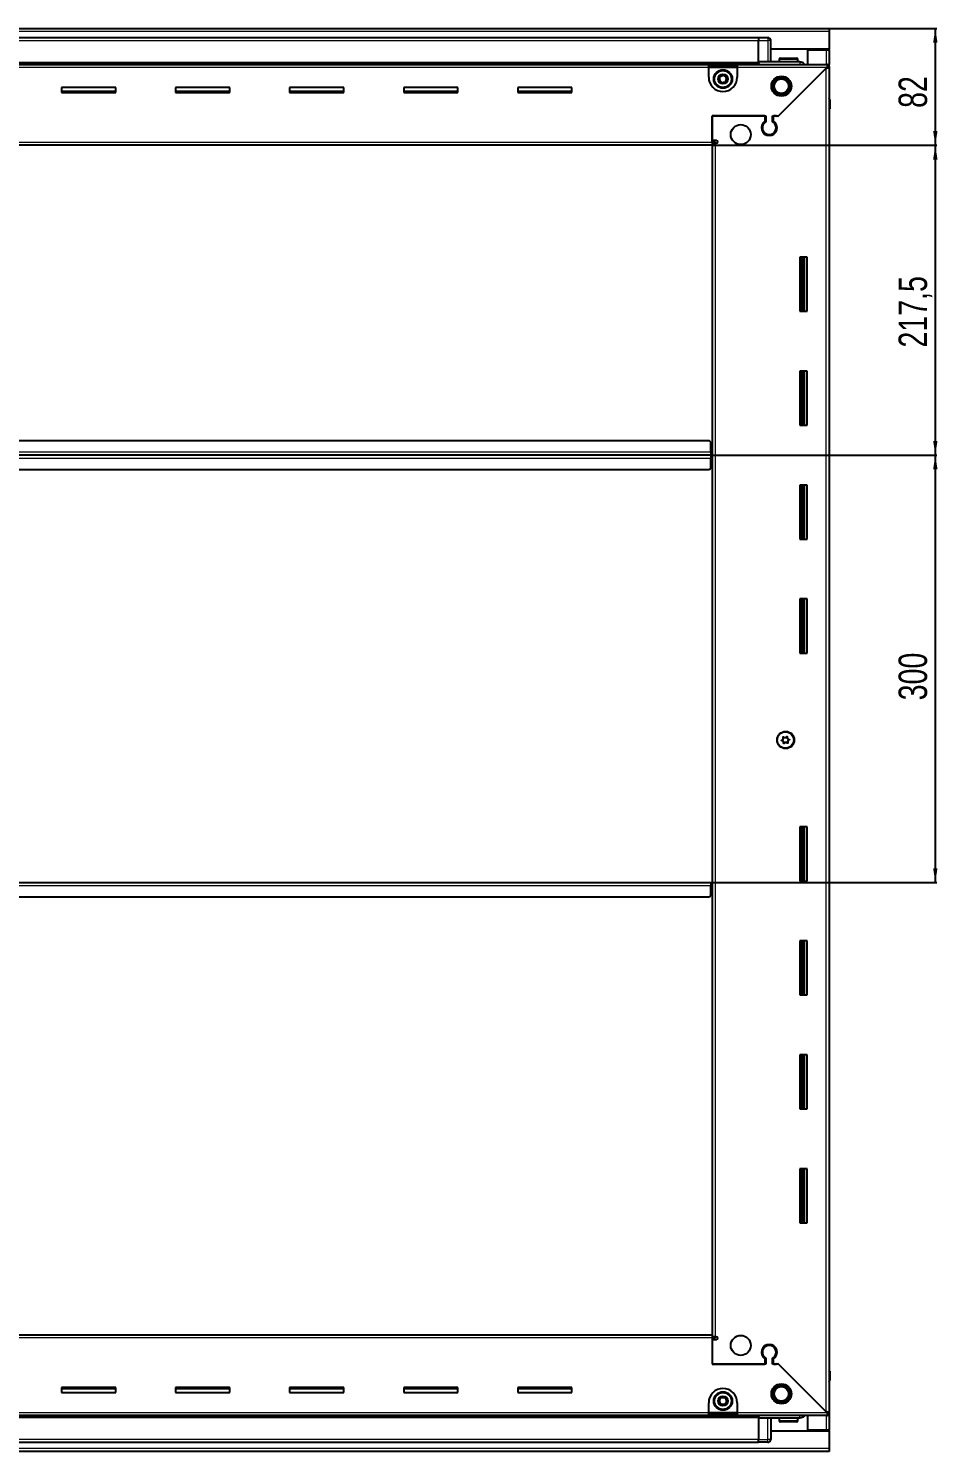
# Model space of a CAD drawing. Header units: millimetres. Extents: x 1315 to 6279, y -1645 to 1872.
# Drawn here: x 5641 to 6279, y 677 to 1676 of the extents above; entities that cross this region are included whole.
import ezdxf

# ---------------------------------------------------------------- set-up
doc = ezdxf.new("R2010")
doc.units = ezdxf.units.MM
doc.layers.add('FORMAT', color=7, linetype='Continuous')
doc.styles.add('SLDTEXTSTYLE0', font='TXT', dxfattribs={"width": 0.75})
doc.dimstyles.new('SLDDIMSTYLE0', dxfattribs={"dimtxt": 20, "dimasz": 10, "dimexe": 0, "dimexo": 0.0625, "dimgap": 5, "dimtad": 2, "dimdec": 1, "dimrnd": 1e-09, "dimzin": 12, "dimdsep": 46, "dimtxsty": 'SLDTEXTSTYLE0', "dimsah": 1, "dimcen": 0.09, "dimadec": 0, "dimazin": 3, "dimtfac": 1, "dimtofl": 0, "dimtmove": 0, "dimatfit": 3, "dimfxl": 0, "dimfrac": 2, "dimtolj": 1, "dimtzin": 12, "dimarcsym": 0})

# ---------------------------------------------------------------- blocks, each defined once
blk = doc.blocks.new('_D_7')
at = {"layer": 'FORMAT'}
for p, q in [((6202.82, 1675.82), (6278.31, 1675.82)), ((6277.31, 1675.82), (6277.31, 1593.82)), ((6120.82, 1593.82), (6278.31, 1593.82))]:
    blk.add_line(p, q, dxfattribs=at)
for points in [[(6277.31, 1675.82), (6275.77, 1665.82), (6278.85, 1665.82)], [(6277.31, 1593.82), (6278.85, 1603.82), (6275.77, 1603.82)]]:
    blk.add_solid(points, dxfattribs=at)
at = {"layer": 'FORMAT', "insert": (6251.53, 1620.05), "char_height": 20, "attachment_point": 1, "rotation": 90, "style": 'SLDTEXTSTYLE0'}
blk.add_mtext('82', dxfattribs=at)
blk = doc.blocks.new('_D_8')
at = {"layer": 'FORMAT'}
for p, q in [((6119.82, 1376.32), (6278.31, 1376.32)), ((6277.31, 1376.32), (6277.31, 1076.32)), ((6119.82, 1076.32), (6278.31, 1076.32))]:
    blk.add_line(p, q, dxfattribs=at)
for points in [[(6277.31, 1376.32), (6275.77, 1366.32), (6278.85, 1366.32)], [(6277.31, 1076.32), (6278.85, 1086.32), (6275.77, 1086.32)]]:
    blk.add_solid(points, dxfattribs=at)
at = {"layer": 'FORMAT', "insert": (6251.53, 1204.16), "char_height": 20, "attachment_point": 1, "rotation": 90, "style": 'SLDTEXTSTYLE0'}
blk.add_mtext('300', dxfattribs=at)
blk = doc.blocks.new('_D_9')
at = {"layer": 'FORMAT'}
for p, q in [((6120.82, 1593.82), (6278.31, 1593.82)), ((6277.31, 1593.82), (6277.31, 1376.32)), ((6119.82, 1376.32), (6278.31, 1376.32))]:
    blk.add_line(p, q, dxfattribs=at)
for points in [[(6277.31, 1593.82), (6275.77, 1583.82), (6278.85, 1583.82)], [(6277.31, 1376.32), (6278.85, 1386.32), (6275.77, 1386.32)]]:
    blk.add_solid(points, dxfattribs=at)
at = {"layer": 'FORMAT', "insert": (6251.53, 1451.82), "char_height": 20, "attachment_point": 1, "rotation": 90, "style": 'SLDTEXTSTYLE0'}
blk.add_mtext('217,5', dxfattribs=at)

msp = doc.modelspace()

# ---------------------------------------------------------------- linework, layer by layer
at = {"color": 7, "linetype": 'Continuous', "lineweight": 25}
for p, q in [((5003.81, 1675.82), (6202.81, 1675.82)), ((6153.31, 1669.17), (5053.31, 1669.17)), ((6153.31, 1669.32), (6153.31, 1669.32)), ((6159.81, 1669.32), (6153.31, 1669.32)), ((6159.81, 1669.32), (6153.31, 1669.32)), ((6153.31, 1669.32), (6153.31, 1667.32)), ((6202.81, 1675.82), (6202.81, 1673.72)), ((6202.81, 1673.72), (6202.81, 1661.32)), ((6153.31, 1652.32), (6153.31, 1667.32)), ((6161.81, 1667.32), (6161.81, 1667.32)), ((6161.81, 1652.32), (6161.81, 1667.32)), ((6202.81, 1661.32), (6161.81, 1661.32)), ((6187.81, 1650.57), (6187.81, 1660.82)), ((6187.81, 1660.82), (6200.71, 1660.82)), ((6200.71, 1660.82), (6202.81, 1660.82)), ((6201.31, 1660.82), (6201.31, 1661.32)), ((6202.81, 1660.82), (6202.81, 1661.32)), ((6202.81, 1660.82), (6202.81, 1650.57)), ((5053.31, 1651.17), (6153.31, 1651.17)), ((5088.31, 1650.57), (6118.31, 1650.57)), ((6118.31, 1648.47), (6118.31, 1650.57)), ((6118.31, 1650.57), (6138.31, 1650.57)), ((6118.31, 1649.07), (6138.31, 1649.07)), ((6118.31, 1641.57), (6118.31, 1648.47)), ((6138.31, 1650.57), (6201.81, 1650.57)), ((6138.31, 1650.57), (6138.31, 1648.47)), ((6138.31, 1648.47), (6138.31, 1641.57)), ((6153.31, 1652.32), (6153.31, 1651.82)), ((6182.31, 1652.32), (6153.31, 1652.32)), ((6153.31, 1652.29), (6153.39, 1650.57)), ((6167.31, 1614.57), (6201.21, 1648.47)), ((6167.81, 1654.22), (6167.81, 1652.32)), ((6168.61, 1655.02), (6180.01, 1655.02)), ((6180.81, 1652.32), (6180.81, 1654.22)), ((6201.31, 1648.57), (6202.81, 1648.57)), ((6201.81, 1649.07), (6201.81, 1650.57)), ((6201.81, 1650.57), (6202.81, 1650.57)), ((6201.81, 1649.07), (6202.81, 1649.07)), ((6202.81, 1649.07), (6202.81, 1650.57)), ((6202.81, 1649.07), (6202.81, 1648.57)), ((6202.81, 1648.57), (6202.81, 704.07)), ((6200.71, 1647.97), (6166.61, 1613.87)), ((5702.31, 1634.32), (5664.31, 1634.32)), ((5664.31, 1634.32), (5664.31, 1630.82)), ((5702.31, 1631.57), (5664.31, 1631.57)), ((5664.31, 1630.82), (5702.31, 1630.82)), ((5702.31, 1630.82), (5702.31, 1634.32)), ((5782.31, 1634.32), (5744.31, 1634.32)), ((5744.31, 1634.32), (5744.31, 1630.82)), ((5782.31, 1631.57), (5744.31, 1631.57)), ((5744.31, 1630.82), (5782.31, 1630.82)), ((5782.31, 1630.82), (5782.31, 1634.32)), ((5862.31, 1634.32), (5824.31, 1634.32)), ((5824.31, 1634.32), (5824.31, 1630.82)), ((5862.31, 1631.57), (5824.31, 1631.57)), ((5824.31, 1630.82), (5862.31, 1630.82)), ((5862.31, 1630.82), (5862.31, 1634.32)), ((5942.31, 1634.32), (5904.31, 1634.32)), ((5904.31, 1634.32), (5904.31, 1630.82)), ((5942.31, 1631.57), (5904.31, 1631.57)), ((5904.31, 1630.82), (5942.31, 1630.82)), ((5942.31, 1630.82), (5942.31, 1634.32)), ((6022.31, 1634.32), (5984.31, 1634.32)), ((5984.31, 1634.32), (5984.31, 1630.82)), ((6022.31, 1631.57), (5984.31, 1631.57)), ((5984.31, 1630.82), (6022.31, 1630.82)), ((6022.31, 1630.82), (6022.31, 1634.32)), ((6202.81, 1627.15), (6202.81, 1627.15)), ((6202.81, 1619.32), (6203.31, 1619.32)), ((6203.16, 733.32), (6203.16, 1619.32)), ((6203.31, 1625.82), (6203.31, 1619.32)), ((6203.31, 1619.32), (6203.31, 1625.82)), ((6203.31, 1619.32), (6203.31, 1619.32)), ((6203.31, 1619.32), (6203.31, 1619.32)), ((6120.81, 1614.57), (6158.51, 1614.57)), ((6120.81, 1595.92), (6120.81, 1614.57)), ((6120.81, 1614.57), (6120.81, 1597.32)), ((6157.81, 1614.57), (6120.81, 1614.57)), ((6157.81, 1614.57), (6157.81, 1610.68)), ((6158.51, 1614.57), (6158.51, 1610.29)), ((6163.11, 1614.57), (6167.31, 1614.57)), ((6163.11, 1610.29), (6163.11, 1614.57)), ((6165.91, 1614.57), (6163.81, 1614.57)), ((6163.81, 1610.68), (6163.81, 1614.57)), ((6166.61, 1613.87), (6165.91, 1614.57)), ((6162.81, 1601.71), (6162.81, 1600.95)), ((6120.81, 1593.82), (5085.81, 1593.82)), ((6120.81, 1597.32), (6123.66, 1597.32)), ((6122.81, 1596.32), (6120.81, 1596.32)), ((6120.81, 1595.92), (6120.81, 1593.82)), ((6120.81, 1595.32), (6122.91, 1595.32)), ((6120.81, 1593.82), (6120.81, 758.82)), ((6122.81, 1595.32), (6122.81, 1596.32)), ((6123.66, 1595.32), (6122.91, 1595.32)), ((6182.31, 1515.32), (6182.31, 1477.32)), ((6187.31, 1515.32), (6182.31, 1515.32)), ((6183.34, 1515.32), (6183.34, 1477.32)), ((6183.37, 1515.32), (6183.37, 1477.32)), ((6185.16, 1515.32), (6185.16, 1477.32)), ((6187.31, 1477.32), (6187.31, 1515.32)), ((6182.31, 1477.32), (6187.31, 1477.32)), ((6182.31, 1435.32), (6182.31, 1397.32)), ((6187.31, 1435.32), (6182.31, 1435.32)), ((6183.34, 1435.32), (6183.34, 1397.32)), ((6183.37, 1435.32), (6183.37, 1397.32)), ((6185.16, 1435.32), (6185.16, 1397.32)), ((6187.31, 1397.32), (6187.31, 1435.32)), ((6182.31, 1397.32), (6187.31, 1397.32)), ((6118.81, 1386.32), (5087.81, 1386.32)), ((6119.81, 1385.32), (6118.81, 1386.32)), ((6119.81, 1378.42), (6119.81, 1385.32)), ((6120.06, 1379.17), (6119.81, 1379.17)), ((6120.06, 1376.32), (6120.06, 1379.17)), ((6119.81, 1376.32), (5086.81, 1376.32)), ((6119.81, 1378.42), (6119.81, 1376.32)), ((6119.81, 1376.32), (6119.81, 1374.22)), ((6119.81, 1367.32), (6119.81, 1374.22)), ((6119.81, 1373.47), (6120.06, 1373.47)), ((6120.06, 1373.47), (6120.06, 1376.32)), ((6120.81, 1376.32), (6120.06, 1376.32)), ((5087.81, 1366.32), (6118.81, 1366.32)), ((6118.81, 1366.32), (6119.81, 1367.32)), ((6182.31, 1355.32), (6182.31, 1317.32)), ((6187.31, 1355.32), (6182.31, 1355.32)), ((6183.34, 1355.32), (6183.34, 1317.32)), ((6183.37, 1355.32), (6183.37, 1317.32)), ((6185.16, 1355.32), (6185.16, 1317.32)), ((6187.31, 1317.32), (6187.31, 1355.32)), ((6182.31, 1317.32), (6187.31, 1317.32)), ((6182.31, 1275.32), (6182.31, 1237.32)), ((6187.31, 1275.32), (6182.31, 1275.32)), ((6183.34, 1275.32), (6183.34, 1237.32)), ((6183.37, 1275.32), (6183.37, 1237.32)), ((6185.16, 1275.32), (6185.16, 1237.32)), ((6187.31, 1237.32), (6187.31, 1275.32)), ((6182.31, 1237.32), (6187.31, 1237.32)), ((6182.31, 1115.32), (6182.31, 1077.32)), ((6187.31, 1115.32), (6182.31, 1115.32)), ((6183.34, 1115.32), (6183.34, 1077.32)), ((6183.37, 1115.32), (6183.37, 1077.32)), ((6185.16, 1115.32), (6185.16, 1077.32)), ((6187.31, 1077.32), (6187.31, 1115.32)), ((5086.81, 1076.32), (6119.81, 1076.32)), ((6119.81, 1076.32), (6119.81, 1074.22)), ((6119.81, 1067.32), (6119.81, 1074.22)), ((6119.81, 1073.47), (6120.06, 1073.47)), ((6120.06, 1073.47), (6120.06, 1076.32)), ((6120.06, 1076.32), (6120.81, 1076.32)), ((6182.31, 1077.32), (6187.31, 1077.32)), ((5087.81, 1066.32), (6118.81, 1066.32)), ((6118.81, 1066.32), (6119.81, 1067.32)), ((6182.31, 1035.32), (6182.31, 997.32)), ((6187.31, 1035.32), (6182.31, 1035.32)), ((6183.34, 1035.32), (6183.34, 997.32)), ((6183.37, 1035.32), (6183.37, 997.32)), ((6185.16, 1035.32), (6185.16, 997.32)), ((6187.31, 997.32), (6187.31, 1035.32)), ((6182.31, 997.32), (6187.31, 997.32)), ((6182.31, 955.32), (6182.31, 917.32)), ((6187.31, 955.32), (6182.31, 955.32)), ((6183.34, 955.32), (6183.34, 917.32)), ((6183.37, 955.32), (6183.37, 917.32)), ((6185.16, 955.32), (6185.16, 917.32)), ((6187.31, 917.32), (6187.31, 955.32)), ((6182.31, 917.32), (6187.31, 917.32)), ((6182.31, 875.32), (6182.31, 837.32)), ((6187.31, 875.32), (6182.31, 875.32)), ((6183.34, 875.32), (6183.34, 837.32)), ((6183.37, 875.32), (6183.37, 837.32)), ((6185.16, 875.32), (6185.16, 837.32)), ((6187.31, 837.32), (6187.31, 875.32)), ((6182.31, 837.32), (6187.31, 837.32)), ((5085.81, 758.82), (6120.81, 758.82)), ((6120.81, 758.82), (6120.81, 756.72)), ((6122.91, 757.32), (6120.81, 757.32)), ((6120.81, 756.72), (6120.81, 738.07)), ((6120.81, 756.32), (6122.81, 756.32)), ((6120.81, 755.32), (6120.81, 738.07)), ((6123.66, 755.32), (6120.81, 755.32)), ((6122.81, 756.32), (6122.81, 757.32)), ((6122.91, 757.32), (6123.66, 757.32)), ((6162.81, 751.7), (6162.81, 750.94)), ((6157.81, 741.96), (6157.81, 738.07)), ((6158.51, 742.36), (6158.51, 738.07)), ((6163.11, 738.07), (6163.11, 742.36)), ((6163.81, 738.07), (6163.81, 741.96)), ((6158.51, 738.07), (6120.81, 738.07)), ((6120.81, 738.07), (6157.81, 738.07)), ((6167.31, 738.07), (6163.11, 738.07)), ((6163.81, 738.07), (6165.91, 738.07)), ((6165.91, 738.07), (6166.61, 738.77)), ((6166.61, 738.77), (6200.71, 704.67)), ((6201.21, 704.17), (6167.31, 738.07)), ((6202.81, 733.32), (6203.31, 733.32)), ((6203.31, 733.32), (6203.31, 733.32)), ((6203.31, 726.82), (6203.31, 733.32)), ((6203.31, 733.32), (6203.31, 726.82)), ((5702.31, 721.82), (5664.31, 721.82)), ((5664.31, 721.82), (5664.31, 718.32)), ((5664.31, 721.07), (5702.31, 721.07)), ((5702.31, 718.32), (5702.31, 721.82)), ((5782.31, 721.82), (5744.31, 721.82)), ((5744.31, 721.82), (5744.31, 718.32)), ((5744.31, 721.07), (5782.31, 721.07)), ((5782.31, 718.32), (5782.31, 721.82)), ((5862.31, 721.82), (5824.31, 721.82)), ((5824.31, 721.82), (5824.31, 718.32)), ((5824.31, 721.07), (5862.31, 721.07)), ((5862.31, 718.32), (5862.31, 721.82)), ((5942.31, 721.82), (5904.31, 721.82)), ((5904.31, 721.82), (5904.31, 718.32)), ((5904.31, 721.07), (5942.31, 721.07)), ((5942.31, 718.32), (5942.31, 721.82)), ((6022.31, 721.82), (5984.31, 721.82)), ((5984.31, 721.82), (5984.31, 718.32)), ((5984.31, 721.07), (6022.31, 721.07)), ((6022.31, 718.32), (6022.31, 721.82)), ((5664.31, 718.32), (5702.31, 718.32)), ((5744.31, 718.32), (5782.31, 718.32)), ((5824.31, 718.32), (5862.31, 718.32)), ((5904.31, 718.32), (5942.31, 718.32)), ((5984.31, 718.32), (6022.31, 718.32)), ((6118.31, 704.17), (6118.31, 711.07)), ((6138.31, 711.07), (6138.31, 704.17)), ((6153.31, 701.47), (5053.31, 701.47)), ((6118.31, 702.07), (5088.31, 702.07)), ((6118.31, 702.07), (6118.31, 704.17)), ((6138.31, 703.57), (6118.31, 703.57)), ((6138.31, 702.07), (6118.31, 702.07)), ((6138.31, 704.17), (6138.31, 702.07)), ((6201.81, 702.07), (6138.31, 702.07)), ((6153.39, 702.07), (6153.31, 700.36)), ((6153.31, 700.32), (6153.31, 700.82)), ((6182.31, 700.32), (6153.31, 700.32)), ((6153.31, 700.32), (6153.31, 685.32)), ((6161.81, 700.32), (6161.81, 685.32)), ((6167.81, 700.32), (6167.81, 698.42)), ((6180.81, 698.42), (6180.81, 700.32)), ((6187.81, 691.82), (6187.81, 702.07)), ((6201.31, 704.07), (6202.81, 704.07)), ((6201.81, 703.57), (6201.81, 702.07)), ((6202.81, 703.57), (6201.81, 703.57)), ((6202.81, 702.07), (6201.81, 702.07)), ((6202.81, 704.07), (6202.81, 703.57)), ((6202.81, 703.57), (6202.81, 702.07)), ((6202.81, 702.07), (6202.81, 691.82)), ((6161.81, 691.32), (6202.81, 691.32)), ((6175.61, 697.62), (6168.61, 697.62)), ((6180.01, 697.62), (6175.61, 697.62)), ((6200.71, 691.82), (6187.81, 691.82)), ((6202.81, 691.82), (6200.71, 691.82)), ((6201.31, 691.32), (6201.31, 691.82)), ((6202.81, 691.32), (6202.81, 691.82)), ((6202.81, 691.32), (6202.81, 678.92)), ((5053.31, 683.47), (6153.31, 683.47)), ((6153.31, 683.32), (6153.31, 685.32)), ((6159.81, 683.32), (6153.31, 683.32)), ((6153.31, 683.32), (6153.31, 683.32)), ((6153.31, 683.32), (6153.31, 683.32)), ((6159.81, 683.32), (6153.31, 683.32)), ((6161.14, 683.82), (6161.14, 683.82)), ((6202.81, 676.82), (5003.81, 676.82)), ((6202.81, 678.92), (6202.81, 676.82))]:
    msp.add_line(p, q, dxfattribs=at)
at = {"color": 8, "linetype": 'Continuous', "lineweight": 18}
for p, q in [((6202.81, 1673.72), (5003.81, 1673.72)), ((6159.81, 1669.32), (6159.81, 1667.32)), ((6153.31, 1667.17), (5053.31, 1667.17)), ((6153.31, 1667.32), (6159.81, 1667.32)), ((6159.81, 1667.32), (6159.81, 1652.32)), ((6161.81, 1667.32), (6159.81, 1667.32)), ((6200.71, 1661.32), (6200.71, 1660.82)), ((6200.71, 1660.82), (6200.71, 1650.57)), ((6153.31, 1651.82), (5053.31, 1651.82)), ((6153.31, 1650.59), (5053.31, 1650.59)), ((6118.31, 1648.47), (5088.31, 1648.47)), ((6118.31, 1648.47), (6138.31, 1648.47)), ((6201.21, 1648.47), (6138.31, 1648.47)), ((6167.81, 1654.22), (6180.81, 1654.22)), ((6200.71, 704.67), (6200.71, 1647.97)), ((6202.81, 1625.82), (6203.31, 1625.82)), ((5085.81, 1595.92), (6120.81, 1595.92)), ((6122.91, 1595.32), (6122.91, 757.32)), ((6184.58, 1477.32), (6184.58, 1515.32)), ((6185.81, 1477.32), (6185.81, 1515.32)), ((6184.58, 1397.32), (6184.58, 1435.32)), ((6185.81, 1397.32), (6185.81, 1435.32)), ((6119.81, 1378.42), (5086.81, 1378.42)), ((5086.81, 1374.22), (6119.81, 1374.22)), ((6184.58, 1317.32), (6184.58, 1355.32)), ((6185.81, 1317.32), (6185.81, 1355.32)), ((6184.58, 1237.32), (6184.58, 1275.32)), ((6185.81, 1237.32), (6185.81, 1275.32)), ((6184.58, 1077.32), (6184.58, 1115.32)), ((6185.81, 1077.32), (6185.81, 1115.32)), ((5086.81, 1074.22), (6119.81, 1074.22)), ((6184.58, 997.32), (6184.58, 1035.32)), ((6185.81, 997.32), (6185.81, 1035.32)), ((6184.58, 917.32), (6184.58, 955.32)), ((6185.81, 917.32), (6185.81, 955.32)), ((6184.58, 837.32), (6184.58, 875.32)), ((6185.81, 837.32), (6185.81, 875.32)), ((6120.81, 756.72), (5085.81, 756.72)), ((6202.81, 726.82), (6203.31, 726.82)), ((5053.31, 702.06), (6153.31, 702.06)), ((5053.31, 700.82), (6153.31, 700.82)), ((5088.31, 704.17), (6118.31, 704.17)), ((6138.31, 704.17), (6118.31, 704.17)), ((6138.31, 704.17), (6201.21, 704.17)), ((6159.81, 685.32), (6159.81, 700.32)), ((6200.71, 702.07), (6200.71, 691.82)), ((6175.79, 698.42), (6167.81, 698.42)), ((6180.81, 698.42), (6175.79, 698.42)), ((6200.71, 691.82), (6200.71, 691.32)), ((5053.31, 685.47), (6153.31, 685.47)), ((6153.31, 685.32), (6159.81, 685.32)), ((6161.81, 685.32), (6159.81, 685.32)), ((6159.81, 683.32), (6159.81, 685.32)), ((6202.81, 678.92), (5003.81, 678.92))]:
    msp.add_line(p, q, dxfattribs=at)
at = {"color": 7, "linetype": 'Continuous', "lineweight": 25, "flags": 128}
msp.add_lwpolyline([(6161.67, 1668.08), (6161.77, 1667.71), (6161.81, 1667.32)], dxfattribs=at)
at = {"color": 7, "linetype": 'Continuous', "lineweight": 25}
for centre, radius in [((6128.31, 1640.32), 6.5), ((6128.31, 1640.32), 3.46), ((6169.31, 1635.32), 7), ((6169.31, 1635.32), 6.02), ((6169.31, 1635.32), 5.1), ((6140.81, 1601.32), 7), ((6172.31, 1176.32), 6), ((6172.16, 1176.32), 5.79), ((6172.16, 1176.32), 1.85), ((6140.81, 751.32), 7), ((6169.31, 717.32), 7), ((6169.31, 717.32), 6.03), ((6169.31, 717.32), 5.1), ((6128.31, 712.32), 6.5), ((6128.31, 712.32), 3.46)]:
    msp.add_circle(centre, radius, dxfattribs=at)
at = {"color": 8, "linetype": 'Continuous', "lineweight": 18}
for centre in [(6128.31, 1640.32), (6128.31, 712.32)]:
    msp.add_circle(centre, 5.7, dxfattribs=at)
at = {"color": 7, "linetype": 'Continuous', "lineweight": 25}
for centre, radius, start, end in [((6159.81, 1667.32), 2, 0, 90), ((6162.01, 1652.52), 0.2, 180, 270), ((6168.61, 1654.22), 0.8, 90, 180), ((6180.01, 1654.22), 0.8, 0, 90), ((6128.31, 1641.57), 10, 180, 270), ((6128.31, 1640.32), 2.5, 160.11158, 220.11158), ((6128.31, 1640.32), 2.5, 100.11158, 160.11158), ((6128.31, 1640.32), 2.5, 220.11158, 280.11158), ((6128.31, 1640.32), 2.5, 40.11158, 100.11158), ((6128.31, 1641.57), 10, 270, 0), ((6128.31, 1640.32), 2.5, 280.11158, 340.11158), ((6128.31, 1640.32), 2.5, 340.11158, 40.11158), ((6201.31, 1625.82), 2, 0, 41.40962), ((6160.81, 1606.07), 5.5, 123.05573, 56.94427), ((6160.81, 1606.07), 4.8, 118.63099, 61.36901), ((6123.66, 1596.32), 1, 270, 90), ((6123.66, 756.32), 1, 270, 90), ((6160.81, 746.57), 5.5, 303.05573, 236.94427), ((6160.81, 746.57), 4.8, 298.63099, 241.36901), ((6128.31, 711.07), 10, 90, 180), ((6128.31, 711.07), 10, 0, 90), ((6201.31, 726.82), 2, 318.59038, 0), ((6128.31, 712.32), 2.5, 147.04236, 207.04236), ((6128.31, 712.32), 2.5, 207.04236, 267.04236), ((6128.31, 712.32), 2.5, 87.04236, 147.04236), ((6128.31, 712.32), 2.5, 267.04236, 327.04236), ((6128.31, 712.32), 2.5, 27.04236, 87.04236), ((6128.31, 712.32), 2.5, 327.04236, 27.04236), ((6162.01, 700.12), 0.2, 90, 180), ((6168.61, 698.42), 0.8, 180, 270), ((6180.01, 698.42), 0.8, 270, 0), ((6159.81, 685.32), 2, 270, 0), ((6159.81, 685.32), 2, 270, 288.58003), ((6159.81, 685.32), 2, 303.94202, 311.40962)]:
    msp.add_arc(centre, radius, start, end, dxfattribs=at)
for points, knots in [([(6153.31, 1652.32), (6153.31, 1652.29), (6153.31, 1652.21), (6153.31, 1651.59), (6153.31, 1651.01), (6153.31, 1650.62), (6153.31, 1650.59)], [0, 0, 0, 0, 0.3242788, 0.6485576, 0.9728365, 1, 1, 1, 1]), ([(6185.53, 1650.57), (6185.41, 1650.77), (6185.02, 1651.42), (6183.87, 1652.13), (6182.83, 1652.26), (6182.31, 1652.32)], [0, 0, 0, 0, 0.18225, 0.591125, 1, 1, 1, 1]), ([(6200.71, 1647.97), (6200.97, 1648.02), (6201.46, 1648.11), (6202.1, 1648.24), (6202.57, 1648.37), (6202.79, 1648.48), (6202.81, 1648.55), (6202.81, 1648.57)], [0, 0, 0, 0, 0.230255, 0.448522, 0.666786, 0.88505, 1, 1, 1, 1]), ([(6201.81, 1650.57), (6201.77, 1650.55), (6201.68, 1650.49), (6201.54, 1650.1), (6201.41, 1649.54), (6201.3, 1648.96), (6201.24, 1648.6), (6201.21, 1648.47)], [0, 0, 0, 0, 0.230255, 0.448522, 0.666786, 0.88505, 1, 1, 1, 1]), ([(6125.47, 1639.82), (6125.51, 1639.93), (6125.72, 1640.5), (6126.06, 1641.43), (6126.34, 1642.21), (6126.45, 1642.53)], [0, 0, 0, 0, 0.133125, 0.637099, 1, 1, 1, 1]), ([(6127.33, 1637.61), (6127, 1638), (6126.38, 1638.74), (6125.76, 1639.48), (6125.47, 1639.82)], [0, 0, 0, 0, 0.534686, 1, 1, 1, 1]), ([(6126.45, 1642.53), (6126.96, 1642.62), (6127.91, 1642.79), (6128.86, 1642.96), (6129.29, 1643.04)], [0, 0, 0, 0, 0.534686, 1, 1, 1, 1]), ([(6129.29, 1643.04), (6129.63, 1642.64), (6130.25, 1641.91), (6130.87, 1641.17), (6131.15, 1640.83)], [0, 0, 0, 0, 0.534686, 1, 1, 1, 1]), ([(6131.15, 1640.83), (6131.04, 1640.51), (6130.76, 1639.73), (6130.42, 1638.8), (6130.22, 1638.23), (6130.17, 1638.12)], [0, 0, 0, 0, 0.362901, 0.866875, 1, 1, 1, 1]), ([(6130.17, 1638.12), (6129.67, 1638.03), (6128.72, 1637.86), (6127.77, 1637.69), (6127.33, 1637.61)], [0, 0, 0, 0, 0.534686, 1, 1, 1, 1]), ([(6170.53, 1178.6), (6170.52, 1178.59), (6170.5, 1178.57), (6170.48, 1178.51), (6170.48, 1178.37), (6170.53, 1177.98), (6170.61, 1177.45), (6170.37, 1176.86), (6169.97, 1176.53), (6169.65, 1176.32), (6169.45, 1176.18), (6169.39, 1176.11), (6169.38, 1176.07), (6169.38, 1176.03), (6169.39, 1176), (6169.44, 1175.95), (6169.67, 1175.82), (6170.12, 1175.67), (6170.72, 1175.29), (6170.9, 1174.6), (6170.9, 1174.12), (6170.95, 1173.86), (6170.98, 1173.8), (6171, 1173.77), (6171.03, 1173.76), (6171.07, 1173.76), (6171.11, 1173.78), (6171.18, 1173.81), (6171.37, 1173.94), (6171.67, 1174.18), (6172.11, 1174.46), (6172.74, 1174.49), (6173.22, 1174.25), (6173.57, 1174.08), (6173.71, 1174.03), (6173.77, 1174.04), (6173.8, 1174.05), (6173.83, 1174.08), (6173.84, 1174.14), (6173.85, 1174.28), (6173.79, 1174.66), (6173.72, 1175.2), (6173.95, 1175.79), (6174.35, 1176.11), (6174.68, 1176.33), (6174.87, 1176.47), (6174.93, 1176.54), (6174.95, 1176.58), (6174.95, 1176.61), (6174.94, 1176.64), (6174.89, 1176.7), (6174.65, 1176.82), (6174.2, 1176.98), (6173.6, 1177.36), (6173.43, 1178.05), (6173.42, 1178.53), (6173.38, 1178.79), (6173.35, 1178.85), (6173.32, 1178.87), (6173.29, 1178.88), (6173.26, 1178.88), (6173.22, 1178.87), (6173.14, 1178.83), (6172.96, 1178.7), (6172.66, 1178.46), (6172.22, 1178.19), (6171.59, 1178.15), (6171.1, 1178.4), (6170.75, 1178.57), (6170.61, 1178.61), (6170.55, 1178.61), (6170.54, 1178.6), (6170.53, 1178.6)], [0, 0, 0, 0, 0.002009, 0.00442, 0.009365, 0.025528, 0.067705, 0.095786, 0.124646, 0.150342, 0.160519, 0.163394, 0.165697, 0.167245, 0.168874, 0.17077, 0.178606, 0.211994, 0.249994, 0.287995, 0.321383, 0.329219, 0.331115, 0.332744, 0.334292, 0.336217, 0.338535, 0.341318, 0.349662, 0.375358, 0.404217, 0.432298, 0.474475, 0.490639, 0.496669, 0.49844, 0.5, 0.502009, 0.50442, 0.509365, 0.525528, 0.567705, 0.595786, 0.624646, 0.650342, 0.660519, 0.663394, 0.665697, 0.667245, 0.668874, 0.67077, 0.678606, 0.711994, 0.749994, 0.787995, 0.821383, 0.829219, 0.831115, 0.832744, 0.834292, 0.836217, 0.838535, 0.841318, 0.849662, 0.875358, 0.904217, 0.932298, 0.974475, 0.990639, 0.996669, 0.99844, 1, 1, 1, 1]), ([(6125.43, 712.47), (6125.71, 712.91), (6126.24, 713.71), (6126.76, 714.52), (6127, 714.89)], [0, 0, 0, 0, 0.534686, 1, 1, 1, 1]), ([(6126.74, 709.9), (6126.51, 710.36), (6126.07, 711.22), (6125.63, 712.07), (6125.43, 712.47)], [0, 0, 0, 0, 0.534686, 1, 1, 1, 1]), ([(6129.63, 709.75), (6129.28, 709.77), (6128.46, 709.81), (6127.47, 709.86), (6126.87, 709.89), (6126.74, 709.9)], [0, 0, 0, 0, 0.362901, 0.866875, 1, 1, 1, 1]), ([(6127, 714.89), (6127.13, 714.89), (6127.72, 714.86), (6128.72, 714.81), (6129.54, 714.76), (6129.88, 714.75)], [0, 0, 0, 0, 0.133125, 0.637099, 1, 1, 1, 1]), ([(6131.2, 712.17), (6130.92, 711.74), (6130.39, 710.93), (6129.87, 710.13), (6129.63, 709.75)], [0, 0, 0, 0, 0.534686, 1, 1, 1, 1]), ([(6129.88, 714.75), (6130.12, 714.29), (6130.56, 713.43), (6130.99, 712.57), (6131.2, 712.17)], [0, 0, 0, 0, 0.534686, 1, 1, 1, 1]), ([(6153.31, 700.32), (6153.31, 700.36), (6153.31, 700.44), (6153.31, 701.05), (6153.31, 701.63), (6153.31, 702.03), (6153.31, 702.06)], [0, 0, 0, 0, 0.324279, 0.648558, 0.972836, 1, 1, 1, 1]), ([(6185.53, 702.07), (6185.41, 701.87), (6185.02, 701.22), (6183.87, 700.51), (6182.83, 700.39), (6182.31, 700.32)], [0, 0, 0, 0, 0.1822499, 0.5911249, 1, 1, 1, 1]), ([(6202.81, 704.07), (6202.79, 704.12), (6202.73, 704.21), (6202.34, 704.34), (6201.78, 704.47), (6201.2, 704.58), (6200.84, 704.65), (6200.71, 704.67)], [0, 0, 0, 0, 0.230255, 0.448522, 0.666786, 0.88505, 1, 1, 1, 1]), ([(6201.21, 704.17), (6201.26, 703.92), (6201.35, 703.43), (6201.48, 702.79), (6201.61, 702.32), (6201.72, 702.1), (6201.79, 702.08), (6201.81, 702.07)], [0, 0, 0, 0, 0.230255, 0.448522, 0.666786, 0.88505, 1, 1, 1, 1])]:
    msp.add_open_spline(points, degree=3, knots=knots, dxfattribs=at)
at = {"color": 8, "linetype": 'Continuous', "lineweight": 18}
for points in [[(6182.31, 1652.32), (6182.31, 1652.28), (6182.31, 1652.2), (6182.31, 1651.77), (6182.31, 1651.31), (6182.31, 1650.9), (6182.31, 1650.63), (6182.31, 1650.57)], [(6182.31, 700.32), (6182.31, 700.37), (6182.31, 700.44), (6182.31, 700.88), (6182.31, 701.33), (6182.31, 701.75), (6182.31, 702.02), (6182.31, 702.07)]]:
    msp.add_open_spline(points, degree=3, knots=[0, 0, 0, 0, 0.359753, 0.553414, 0.751185, 0.948956, 1, 1, 1, 1], dxfattribs=at)
at = {"color": 7, "linetype": 'Continuous', "lineweight": 25}
for points in [[(6200.71, 1647.97), (6200.79, 1648.02), (6200.95, 1648.12), (6201.15, 1648.27), (6201.29, 1648.42), (6201.3, 1648.52), (6201.31, 1648.57)], [(6201.81, 1649.07), (6201.76, 1649.06), (6201.66, 1649.05), (6201.51, 1648.91), (6201.36, 1648.71), (6201.26, 1648.55), (6201.21, 1648.47)], [(6201.31, 704.07), (6201.3, 704.12), (6201.29, 704.22), (6201.15, 704.37), (6200.95, 704.52), (6200.79, 704.62), (6200.71, 704.67)], [(6201.21, 704.17), (6201.26, 704.09), (6201.36, 703.94), (6201.51, 703.74), (6201.66, 703.6), (6201.76, 703.58), (6201.81, 703.57)]]:
    msp.add_open_spline(points, degree=3, dxfattribs=at)

# ---------------------------------------------------------------- dimensions: what is measured, and where the dimension line sits
at = {"layer": 'FORMAT'}
for base, p1, p2, picture, middle in [((6277.31, 1593.82), (6202.81, 1675.82), (6120.81, 1593.82), '_D_7', (6277.31, 1634.82)), ((6277.31, 1376.32), (6120.81, 1593.82), (6119.81, 1376.32), '_D_9', (6277.31, 1485.07)), ((6277.31, 1076.32), (6119.81, 1376.32), (6119.81, 1076.32), '_D_8', (6277.31, 1226.32))]:
    dim = msp.add_linear_dim(base=base, p1=p1, p2=p2, angle=90, dimstyle='SLDDIMSTYLE0', dxfattribs=at)
    dim.commit()
    dim.dimension.update_dxf_attribs({"geometry": picture, "text_midpoint": middle, "dimtype": 160})

doc.saveas('drawing.dxf')
